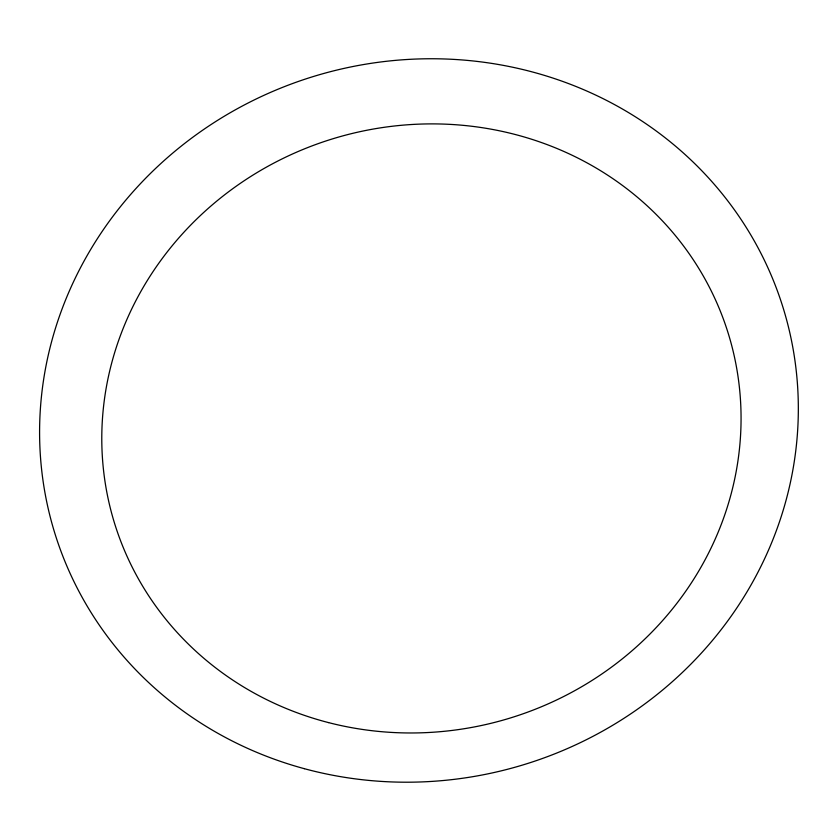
<?xml version="1.0" encoding="UTF-8"?>
<svg xmlns="http://www.w3.org/2000/svg" width="840" height="840" viewBox="0 0 840 840"><rect width="100%" height="100%" fill="white"/><g stroke="black" fill="none" stroke-linecap="round" stroke-linejoin="round"><path stroke-width="1.26" d="M304.29 768.674A381.203 359.814 -17.2 0 0 789.474 331.275A381.203 359.814 -17.2 0 0 163.118 161.48A381.203 359.814 -17.2 0 0 304.29 768.674M328.566 722.61A321.195 302.894 -17.2 0 0 732.732 349.566A321.195 302.894 -17.2 0 0 202.976 213.129A321.195 302.894 -17.2 0 0 328.566 722.61"/></g></svg>
